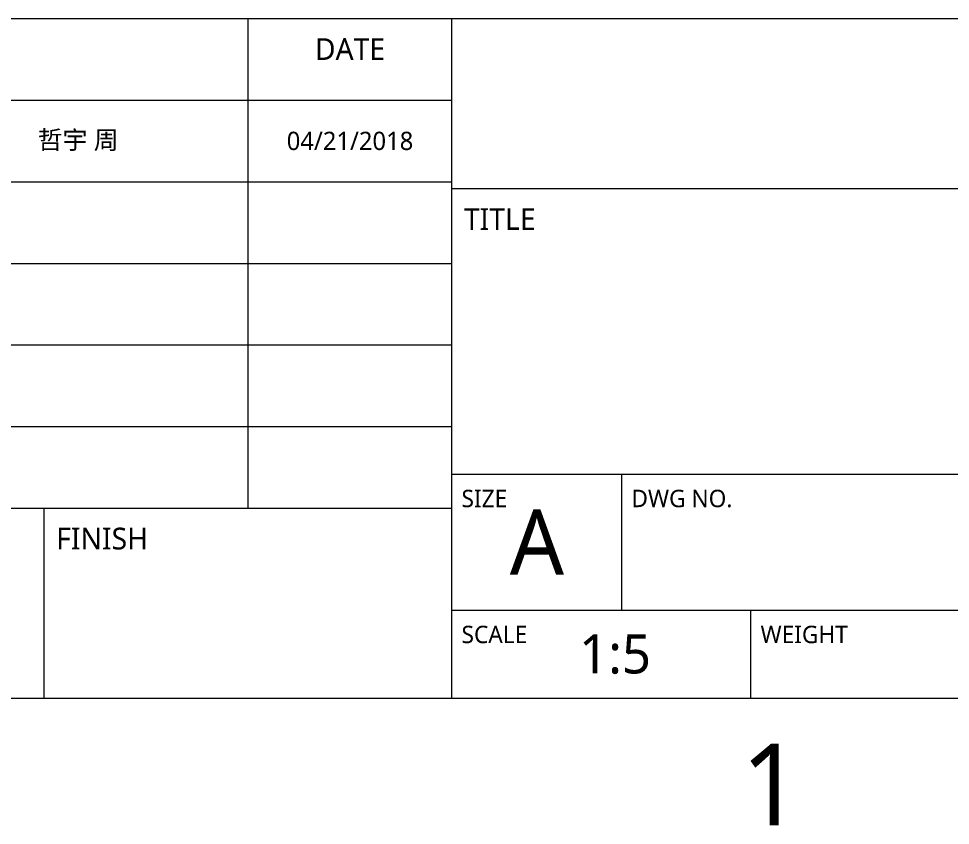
# Model space of a CAD drawing. Header units: inches. Extents: x 0 to 11, y 0 to 8.5.
# Drawn here: x 6.589 to 8.645, y 0.1 to 1.88 of the extents above; entities that cross this region are included whole.
import ezdxf

# ---------------------------------------------------------------- set-up
doc = ezdxf.new("R2010")
doc.units = ezdxf.units.IN
doc.header["$LTSCALE"] = 0.5
doc.header["$MEASUREMENT"] = 0
for name, color, linetype, lineweight in [('BORDER_FRAME', 7, 'Continuous', 15), ('BORDER_ZONES', 7, 'Continuous', 15), ('TITLE_BLOCK', 7, 'Continuous', 15)]:
    doc.layers.add(name, color=color, linetype=linetype, lineweight=lineweight)
doc.styles.add('Onshape-Standard', font='NotoSans-Regular.ttf')
doc.styles.add('Onshape-Standard-Fields', font='')
doc.styles.get('Onshape-Standard-Fields').set_extended_font_data('Noto Sans')

msp = doc.modelspace()

# ---------------------------------------------------------------- linework, layer by layer
at = {"layer": 'BORDER_FRAME'}
msp.add_line((10.62, 0.38), (0.38, 0.38), dxfattribs=at)
at = {"layer": 'TITLE_BLOCK'}
for p, q in [((5.745, 1.88), (7.545, 1.88)), ((7.095, 0.8), (7.095, 1.88)), ((7.545, 0.38), (7.545, 1.88)), ((7.545, 1.88), (10.62, 1.88)), ((5.745, 1.7), (7.545, 1.7)), ((5.745, 1.52), (7.545, 1.52)), ((7.545, 1.505), (10.62, 1.505)), ((5.745, 1.34), (7.545, 1.34)), ((5.745, 1.16), (7.545, 1.16)), ((5.745, 0.98), (7.545, 0.98)), ((7.545, 0.875), (10.62, 0.875)), ((7.92, 0.575), (7.92, 0.875)), ((5.745, 0.8), (7.545, 0.8)), ((6.645, 0.38), (6.645, 0.8)), ((7.545, 0.575), (10.62, 0.575)), ((8.205, 0.38), (8.205, 0.575))]:
    msp.add_line(p, q, dxfattribs=at)

# ---------------------------------------------------------------- texts
at = {"layer": 'BORDER_ZONES', "insert": (8.25, 0.19), "char_height": 0.18, "attachment_point": 5, "style": 'Onshape-Standard'}
msp.add_mtext('1', dxfattribs=at)
at = {"layer": 'TITLE_BLOCK'}
for s, insert, char_height, width, attachment_point, style in [('DATE', (7.32, 1.8368), 0.048, 0.45, 2, 'Onshape-Standard'), ('哲宇 周', (6.72, 1.61), 0.04032, 0.75, 5, 'Onshape-Standard-Fields'), ('04/21/2018', (7.32, 1.61), 0.04032, 0.45, 5, 'Onshape-Standard-Fields'), ('TITLE', (7.5714, 1.4618), 0.048, 0.375, 1, 'Onshape-Standard'), ('SIZE', (7.56612, 0.84044), 0.0384, 0.375, 1, 'Onshape-Standard'), ('DWG NO.', (7.94112, 0.84044), 0.0384, 2.4, 1, 'Onshape-Standard'), ('A', (7.7325, 0.725), 0.144, 0.375, 5, 'Onshape-Standard-Fields'), ('FINISH', (6.6714, 0.7568), 0.048, 0.9, 1, 'Onshape-Standard'), ('SCALE', (7.56612, 0.54044), 0.0384, 0.66, 1, 'Onshape-Standard'), ('WEIGHT', (8.22612, 0.54044), 0.0384, 1.365, 1, 'Onshape-Standard'), ('1:5', (7.905, 0.4775), 0.0864, 0.6, 5, 'Onshape-Standard-Fields')]:
    msp.add_mtext(s, dxfattribs=dict(at, insert=insert, char_height=char_height, width=width, attachment_point=attachment_point, style=style))

doc.saveas('drawing.dxf')
